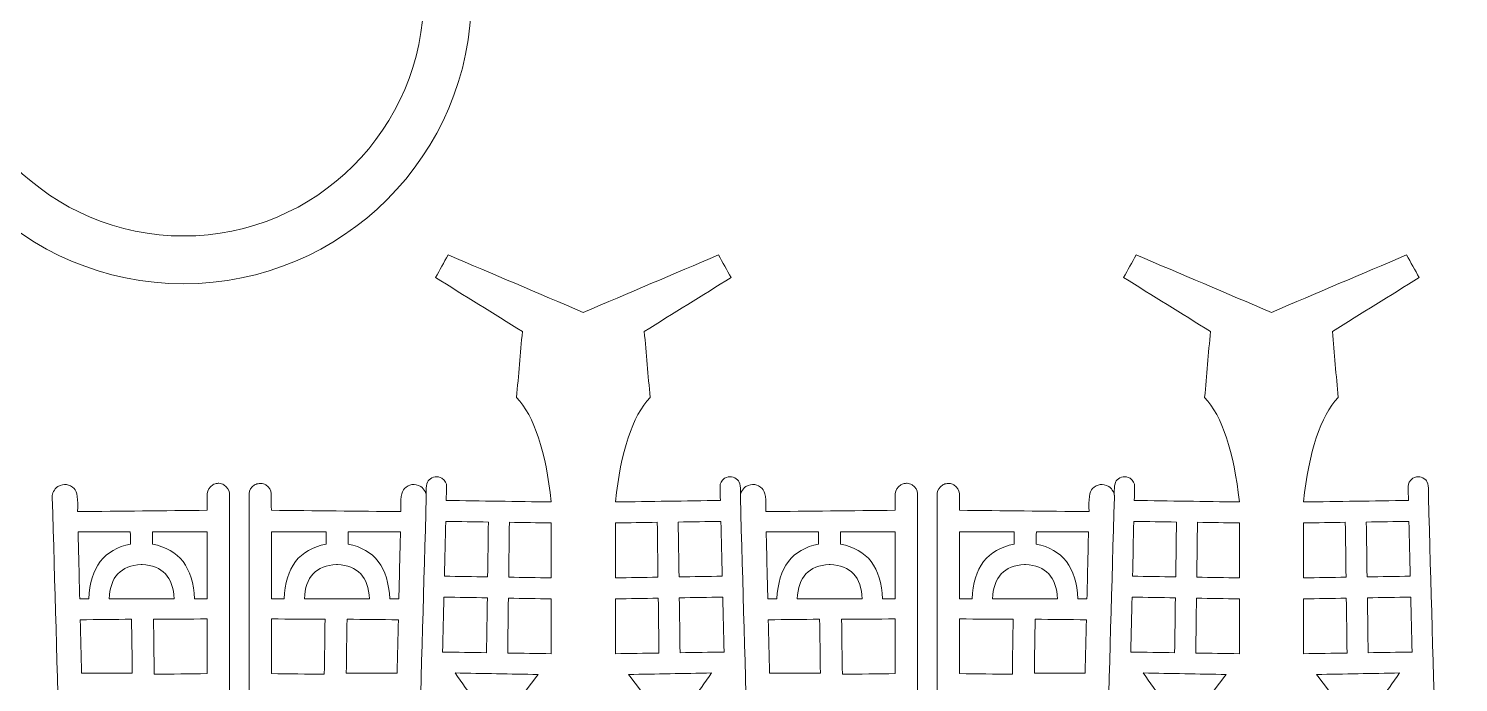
# Model space of a CAD drawing. Header units: inches. Extents: x -28.6 to 20.8, y -14.2 to 28.3.
# Drawn here: x 10.04 to 18.41, y -6.63 to -2.8 of the extents above; entities that cross this region are included whole.
import ezdxf

# ---------------------------------------------------------------- set-up
doc = ezdxf.new("R2010")
doc.units = ezdxf.units.IN
doc.header["$MEASUREMENT"] = 0
doc.layers.add('Layer 1', color=7, linetype='Continuous')

msp = doc.modelspace()

# ---------------------------------------------------------------- linework, layer by layer
at = {"layer": 'Layer 1', "color": 1, "lineweight": 9}
for points, knots in [([(10.9507, -0.9205), (11.8811, -0.9205), (12.6357, -1.6751), (12.6357, -2.6055), (12.6357, -2.6055), (12.6357, -3.536), (11.8811, -4.2905), (10.9507, -4.2905), (10.9507, -4.2905), (10.0202, -4.2905), (9.2657, -3.536), (9.2657, -2.6055), (9.2657, -2.6055), (9.2657, -1.6751), (10.0202, -0.9205), (10.9507, -0.9205)], [0, 0, 0, 0, 0.25, 0.25, 0.25, 0.25, 0.5, 0.5, 0.5, 0.5, 0.75, 0.75, 0.75, 0.75, 1, 1, 1, 1]), ([(10.9507, -1.2005), (11.7265, -1.2005), (12.3557, -1.8297), (12.3557, -2.6055), (12.3557, -2.6055), (12.3557, -3.3814), (11.7265, -4.0105), (10.9507, -4.0105), (10.9507, -4.0105), (10.1748, -4.0105), (9.5457, -3.3814), (9.5457, -2.6055), (9.5457, -2.6055), (9.5457, -1.8297), (10.1748, -1.2005), (10.9507, -1.2005)], [0, 0, 0, 0, 0.25, 0.25, 0.25, 0.25, 0.5, 0.5, 0.5, 0.5, 0.75, 0.75, 0.75, 0.75, 1, 1, 1, 1]), ([(13.1033, -5.5685), (13.0712, -5.2709), (13.0035, -5.0667), (12.9001, -4.9559), (12.9001, -4.9559), (12.9114, -4.8272), (12.9227, -4.6985), (12.9341, -4.5698), (12.9341, -4.5698), (12.7646, -4.4645), (12.595, -4.3591), (12.4255, -4.2538), (12.4255, -4.2538), (12.4501, -4.2097), (12.4748, -4.1656), (12.4994, -4.1215), (12.4994, -4.1215), (12.7633, -4.2337), (13.0271, -4.3458), (13.291, -4.458)], [0, 0, 0, 0, 0.2, 0.2, 0.2, 0.2, 0.4, 0.4, 0.4, 0.4, 0.6, 0.6, 0.6, 0.6, 0.8, 0.8, 0.8, 0.8, 1, 1, 1, 1]), ([(13.4787, -5.5685), (13.5108, -5.2709), (13.5785, -5.0667), (13.6819, -4.9559), (13.6819, -4.9559), (13.6706, -4.8272), (13.6592, -4.6985), (13.6479, -4.5698), (13.6479, -4.5698), (13.8174, -4.4645), (13.9869, -4.3591), (14.1565, -4.2538), (14.1565, -4.2538), (14.1318, -4.2097), (14.1072, -4.1656), (14.0825, -4.1215), (14.0825, -4.1215), (13.8187, -4.2337), (13.5548, -4.3458), (13.291, -4.458)], [0, 0, 0, 0, 0.2, 0.2, 0.2, 0.2, 0.4, 0.4, 0.4, 0.4, 0.6, 0.6, 0.6, 0.6, 0.8, 0.8, 0.8, 0.8, 1, 1, 1, 1]), ([(17.1322, -5.5685), (17.1001, -5.2709), (17.0324, -5.0667), (16.929, -4.9559), (16.929, -4.9559), (16.9403, -4.8272), (16.9517, -4.6985), (16.963, -4.5698), (16.963, -4.5698), (16.7935, -4.4645), (16.624, -4.3591), (16.4544, -4.2538), (16.4544, -4.2538), (16.4791, -4.2097), (16.5037, -4.1656), (16.5284, -4.1215), (16.5284, -4.1215), (16.7922, -4.2337), (17.0561, -4.3458), (17.3199, -4.458)], [0, 0, 0, 0, 0.2, 0.2, 0.2, 0.2, 0.4, 0.4, 0.4, 0.4, 0.6, 0.6, 0.6, 0.6, 0.8, 0.8, 0.8, 0.8, 1, 1, 1, 1]), ([(17.5076, -5.5685), (17.5397, -5.2709), (17.6074, -5.0667), (17.7108, -4.9559), (17.7108, -4.9559), (17.6995, -4.8272), (17.6881, -4.6985), (17.6768, -4.5698), (17.6768, -4.5698), (17.8463, -4.4645), (18.0159, -4.3591), (18.1854, -4.2538), (18.1854, -4.2538), (18.1608, -4.2097), (18.1361, -4.1656), (18.1115, -4.1215), (18.1115, -4.1215), (17.8476, -4.2337), (17.5838, -4.3458), (17.3199, -4.458)], [0, 0, 0, 0, 0.2, 0.2, 0.2, 0.2, 0.4, 0.4, 0.4, 0.4, 0.6, 0.6, 0.6, 0.6, 0.8, 0.8, 0.8, 0.8, 1, 1, 1, 1]), ([(12.3715, -5.5401), (12.3681, -5.4858), (12.3735, -5.4522), (12.3876, -5.4392), (12.3876, -5.4392), (12.409, -5.4178), (12.4343, -5.4145), (12.4634, -5.4294), (12.4634, -5.4294), (12.4817, -5.4431), (12.4907, -5.4593), (12.4903, -5.478)], [0, 0, 0, 0, 0.333333, 0.333333, 0.333333, 0.333333, 0.666667, 0.666667, 0.666667, 0.666667, 1, 1, 1, 1]), ([(14.2105, -5.5401), (14.2138, -5.4858), (14.2085, -5.4522), (14.1944, -5.4392), (14.1944, -5.4392), (14.173, -5.4178), (14.1477, -5.4145), (14.1185, -5.4294), (14.1185, -5.4294), (14.1002, -5.4431), (14.0913, -5.4593), (14.0917, -5.478)], [0, 0, 0, 0, 0.333333, 0.333333, 0.333333, 0.333333, 0.666667, 0.666667, 0.666667, 0.666667, 1, 1, 1, 1]), ([(16.4004, -5.5401), (16.3971, -5.4858), (16.4024, -5.4522), (16.4165, -5.4392), (16.4165, -5.4392), (16.4379, -5.4178), (16.4632, -5.4145), (16.4924, -5.4294), (16.4924, -5.4294), (16.5107, -5.4431), (16.5196, -5.4593), (16.5192, -5.478)], [0, 0, 0, 0, 0.333333, 0.333333, 0.333333, 0.333333, 0.666667, 0.666667, 0.666667, 0.666667, 1, 1, 1, 1]), ([(18.2394, -5.5401), (18.2428, -5.4858), (18.2374, -5.4522), (18.2233, -5.4392), (18.2233, -5.4392), (18.2019, -5.4178), (18.1766, -5.4145), (18.1475, -5.4294), (18.1475, -5.4294), (18.1292, -5.4431), (18.1202, -5.4593), (18.1206, -5.478)], [0, 0, 0, 0, 0.333333, 0.333333, 0.333333, 0.333333, 0.666667, 0.666667, 0.666667, 0.666667, 1, 1, 1, 1]), ([(10.33, -5.6249), (10.3341, -5.5526), (10.3273, -5.508), (10.3095, -5.4901), (10.3095, -5.4901), (10.2826, -5.4632), (10.2507, -5.4591), (10.214, -5.4779), (10.214, -5.4779), (10.1915, -5.4954), (10.1806, -5.5161), (10.1816, -5.5401)], [0, 0, 0, 0, 0.333333, 0.333333, 0.333333, 0.333333, 0.666667, 0.666667, 0.666667, 0.666667, 1, 1, 1, 1]), ([(11.1483, -5.4596), (11.1394, -5.4608), (11.1303, -5.4636), (11.1214, -5.4681), (11.1214, -5.4681), (11.1009, -5.4825), (11.0903, -5.4991), (11.0886, -5.5184)], [0, 0, 0, 0, 0.5, 0.5, 0.5, 0.5, 1, 1, 1, 1]), ([(11.1577, -5.4593), (11.1673, -5.4602), (11.1772, -5.4632), (11.1867, -5.4681), (11.1867, -5.4681), (11.2073, -5.4824), (11.2179, -5.499), (11.2195, -5.5183)], [0, 0, 0, 0, 0.5, 0.5, 0.5, 0.5, 1, 1, 1, 1]), ([(11.3932, -5.4602), (11.3842, -5.4614), (11.3752, -5.4642), (11.3663, -5.4687), (11.3663, -5.4687), (11.3458, -5.4831), (11.3351, -5.4997), (11.3335, -5.519)], [0, 0, 0, 0, 0.5, 0.5, 0.5, 0.5, 1, 1, 1, 1]), ([(11.4043, -5.4596), (11.4133, -5.4608), (11.4224, -5.4636), (11.4312, -5.4681), (11.4312, -5.4681), (11.4517, -5.4825), (11.4624, -5.4991), (11.464, -5.5184)], [0, 0, 0, 0, 0.5, 0.5, 0.5, 0.5, 1, 1, 1, 1]), ([(12.223, -5.6249), (12.2189, -5.5526), (12.2258, -5.508), (12.2435, -5.4901), (12.2435, -5.4901), (12.2704, -5.4632), (12.3023, -5.4591), (12.339, -5.4779), (12.339, -5.4779), (12.3615, -5.4954), (12.3724, -5.5161), (12.3715, -5.5401)], [0, 0, 0, 0, 0.333333, 0.333333, 0.333333, 0.333333, 0.666667, 0.666667, 0.666667, 0.666667, 1, 1, 1, 1]), ([(14.3589, -5.6249), (14.363, -5.5526), (14.3562, -5.508), (14.3384, -5.4901), (14.3384, -5.4901), (14.3115, -5.4632), (14.2797, -5.4591), (14.2429, -5.4779), (14.2429, -5.4779), (14.2204, -5.4954), (14.2095, -5.5161), (14.2105, -5.5401)], [0, 0, 0, 0, 0.333333, 0.333333, 0.333333, 0.333333, 0.666667, 0.666667, 0.666667, 0.666667, 1, 1, 1, 1]), ([(15.1773, -5.4596), (15.1683, -5.4608), (15.1592, -5.4636), (15.1504, -5.4681), (15.1504, -5.4681), (15.1298, -5.4825), (15.1192, -5.4991), (15.1176, -5.5184)], [0, 0, 0, 0, 0.5, 0.5, 0.5, 0.5, 1, 1, 1, 1]), ([(15.1866, -5.4593), (15.1963, -5.4602), (15.2061, -5.4632), (15.2157, -5.4681), (15.2157, -5.4681), (15.2362, -5.4824), (15.2468, -5.499), (15.2485, -5.5183)], [0, 0, 0, 0, 0.5, 0.5, 0.5, 0.5, 1, 1, 1, 1]), ([(15.4221, -5.4602), (15.4132, -5.4614), (15.4041, -5.4642), (15.3952, -5.4687), (15.3952, -5.4687), (15.3747, -5.4831), (15.3641, -5.4997), (15.3624, -5.519)], [0, 0, 0, 0, 0.5, 0.5, 0.5, 0.5, 1, 1, 1, 1]), ([(15.4332, -5.4596), (15.4422, -5.4608), (15.4513, -5.4636), (15.4601, -5.4681), (15.4601, -5.4681), (15.4807, -5.4825), (15.4913, -5.4991), (15.4929, -5.5184)], [0, 0, 0, 0, 0.5, 0.5, 0.5, 0.5, 1, 1, 1, 1]), ([(16.252, -5.6249), (16.2479, -5.5526), (16.2547, -5.508), (16.2724, -5.4901), (16.2724, -5.4901), (16.2994, -5.4632), (16.3312, -5.4591), (16.368, -5.4779), (16.368, -5.4779), (16.3905, -5.4954), (16.4014, -5.5161), (16.4004, -5.5401)], [0, 0, 0, 0, 0.333333, 0.333333, 0.333333, 0.333333, 0.666667, 0.666667, 0.666667, 0.666667, 1, 1, 1, 1]), ([(12.4777, -6.0032), (12.4803, -5.8962), (12.4828, -5.7892), (12.4854, -5.6823), (12.4854, -5.6823), (12.5687, -5.6835), (12.652, -5.6846), (12.7353, -5.6858), (12.7353, -5.6858), (12.7338, -5.7929), (12.7323, -5.9), (12.7307, -6.0071), (12.7307, -6.0071), (12.6464, -6.0058), (12.5621, -6.0045), (12.4777, -6.0032)], [0, 0, 0, 0, 0.25, 0.25, 0.25, 0.25, 0.5, 0.5, 0.5, 0.5, 0.75, 0.75, 0.75, 0.75, 1, 1, 1, 1]), ([(12.8539, -6.009), (12.8553, -5.9019), (12.8567, -5.7947), (12.8581, -5.6876), (12.8581, -5.6876), (12.9398, -5.6887), (13.0216, -5.6899), (13.1033, -5.691), (13.1033, -5.691), (13.1033, -5.7983), (13.1033, -5.9056), (13.1033, -6.0129), (13.1033, -6.0129), (13.0202, -6.0116), (12.937, -6.0103), (12.8539, -6.009)], [0, 0, 0, 0, 0.25, 0.25, 0.25, 0.25, 0.5, 0.5, 0.5, 0.5, 0.75, 0.75, 0.75, 0.75, 1, 1, 1, 1]), ([(13.7281, -6.009), (13.7267, -5.9019), (13.7253, -5.7947), (13.7238, -5.6876), (13.7238, -5.6876), (13.6421, -5.6887), (13.5604, -5.6899), (13.4787, -5.691), (13.4787, -5.691), (13.4787, -5.7983), (13.4787, -5.9056), (13.4787, -6.0129), (13.4787, -6.0129), (13.5618, -6.0116), (13.6449, -6.0103), (13.7281, -6.009)], [0, 0, 0, 0, 0.25, 0.25, 0.25, 0.25, 0.5, 0.5, 0.5, 0.5, 0.75, 0.75, 0.75, 0.75, 1, 1, 1, 1]), ([(14.1042, -6.0032), (14.1017, -5.8962), (14.0991, -5.7892), (14.0966, -5.6823), (14.0966, -5.6823), (14.0133, -5.6835), (13.93, -5.6846), (13.8466, -5.6858), (13.8466, -5.6858), (13.8482, -5.7929), (13.8497, -5.9), (13.8512, -6.0071), (13.8512, -6.0071), (13.9355, -6.0058), (14.0199, -6.0045), (14.1042, -6.0032)], [0, 0, 0, 0, 0.25, 0.25, 0.25, 0.25, 0.5, 0.5, 0.5, 0.5, 0.75, 0.75, 0.75, 0.75, 1, 1, 1, 1]), ([(16.5067, -6.0032), (16.5092, -5.8962), (16.5118, -5.7892), (16.5143, -5.6823), (16.5143, -5.6823), (16.5976, -5.6835), (16.6809, -5.6846), (16.7642, -5.6858), (16.7642, -5.6858), (16.7627, -5.7929), (16.7612, -5.9), (16.7597, -6.0071), (16.7597, -6.0071), (16.6754, -6.0058), (16.591, -6.0045), (16.5067, -6.0032)], [0, 0, 0, 0, 0.25, 0.25, 0.25, 0.25, 0.5, 0.5, 0.5, 0.5, 0.75, 0.75, 0.75, 0.75, 1, 1, 1, 1]), ([(16.8828, -6.009), (16.8842, -5.9019), (16.8856, -5.7947), (16.8871, -5.6876), (16.8871, -5.6876), (16.9688, -5.6887), (17.0505, -5.6899), (17.1322, -5.691), (17.1322, -5.691), (17.1322, -5.7983), (17.1322, -5.9056), (17.1322, -6.0129), (17.1322, -6.0129), (17.0491, -6.0116), (16.966, -6.0103), (16.8828, -6.009)], [0, 0, 0, 0, 0.25, 0.25, 0.25, 0.25, 0.5, 0.5, 0.5, 0.5, 0.75, 0.75, 0.75, 0.75, 1, 1, 1, 1]), ([(17.757, -6.009), (17.7556, -5.9019), (17.7542, -5.7947), (17.7528, -5.6876), (17.7528, -5.6876), (17.6711, -5.6887), (17.5893, -5.6899), (17.5076, -5.691), (17.5076, -5.691), (17.5076, -5.7983), (17.5076, -5.9056), (17.5076, -6.0129), (17.5076, -6.0129), (17.5907, -6.0116), (17.6739, -6.0103), (17.757, -6.009)], [0, 0, 0, 0, 0.25, 0.25, 0.25, 0.25, 0.5, 0.5, 0.5, 0.5, 0.75, 0.75, 0.75, 0.75, 1, 1, 1, 1]), ([(18.1331, -6.0032), (18.1306, -5.8962), (18.1281, -5.7892), (18.1255, -5.6823), (18.1255, -5.6823), (18.0422, -5.6835), (17.9589, -5.6846), (17.8756, -5.6858), (17.8756, -5.6858), (17.8771, -5.7929), (17.8786, -5.9), (17.8802, -6.0071), (17.8802, -6.0071), (17.9645, -6.0058), (18.0488, -6.0045), (18.1331, -6.0032)], [0, 0, 0, 0, 0.25, 0.25, 0.25, 0.25, 0.5, 0.5, 0.5, 0.5, 0.75, 0.75, 0.75, 0.75, 1, 1, 1, 1]), ([(10.6384, -5.7437), (10.6388, -5.7678), (10.6391, -5.7919), (10.6394, -5.816), (10.6394, -5.816), (10.4851, -5.8442), (10.4038, -5.9509), (10.3954, -6.1361), (10.3954, -6.1361), (10.3776, -6.1361), (10.3599, -6.1361), (10.3422, -6.1361), (10.3422, -6.1361), (10.339, -6.0053), (10.3359, -5.8745), (10.3328, -5.7437), (10.3328, -5.7437), (10.4347, -5.7437), (10.5365, -5.7437), (10.6384, -5.7437)], [0, 0, 0, 0, 0.2, 0.2, 0.2, 0.2, 0.4, 0.4, 0.4, 0.4, 0.6, 0.6, 0.6, 0.6, 0.8, 0.8, 0.8, 0.8, 1, 1, 1, 1]), ([(11.0889, -5.7437), (11.0889, -5.8745), (11.0889, -6.0053), (11.0888, -6.1361), (11.0888, -6.1361), (11.0639, -6.1361), (11.039, -6.1361), (11.014, -6.1361), (11.014, -6.1361), (11.0065, -5.9516), (10.9247, -5.8448), (10.7686, -5.8158), (10.7686, -5.8158), (10.7683, -5.7917), (10.768, -5.7677), (10.7677, -5.7437)], [0, 0, 0, 0, 0.25, 0.25, 0.25, 0.25, 0.5, 0.5, 0.5, 0.5, 0.75, 0.75, 0.75, 0.75, 1, 1, 1, 1]), ([(11.4642, -5.7437), (11.4642, -5.8745), (11.4642, -6.0053), (11.4642, -6.1361), (11.4642, -6.1361), (11.4891, -6.1361), (11.5141, -6.1361), (11.539, -6.1361), (11.539, -6.1361), (11.5465, -5.9516), (11.6283, -5.8448), (11.7844, -5.8158), (11.7844, -5.8158), (11.7847, -5.7917), (11.785, -5.7677), (11.7853, -5.7437)], [0, 0, 0, 0, 0.25, 0.25, 0.25, 0.25, 0.5, 0.5, 0.5, 0.5, 0.75, 0.75, 0.75, 0.75, 1, 1, 1, 1]), ([(11.9146, -5.7437), (11.9143, -5.7678), (11.9139, -5.7919), (11.9136, -5.816), (11.9136, -5.816), (12.0679, -5.8442), (12.1492, -5.9509), (12.1576, -6.1361), (12.1576, -6.1361), (12.1754, -6.1361), (12.1931, -6.1361), (12.2109, -6.1361), (12.2109, -6.1361), (12.214, -6.0053), (12.2171, -5.8745), (12.2202, -5.7437), (12.2202, -5.7437), (12.1183, -5.7437), (12.0165, -5.7437), (11.9146, -5.7437)], [0, 0, 0, 0, 0.2, 0.2, 0.2, 0.2, 0.4, 0.4, 0.4, 0.4, 0.6, 0.6, 0.6, 0.6, 0.8, 0.8, 0.8, 0.8, 1, 1, 1, 1]), ([(14.6674, -5.7437), (14.6677, -5.7678), (14.668, -5.7919), (14.6684, -5.816), (14.6684, -5.816), (14.5141, -5.8442), (14.4327, -5.9509), (14.4243, -6.1361), (14.4243, -6.1361), (14.4066, -6.1361), (14.3888, -6.1361), (14.3711, -6.1361), (14.3711, -6.1361), (14.368, -6.0053), (14.3649, -5.8745), (14.3617, -5.7437), (14.3617, -5.7437), (14.4636, -5.7437), (14.5655, -5.7437), (14.6674, -5.7437)], [0, 0, 0, 0, 0.2, 0.2, 0.2, 0.2, 0.4, 0.4, 0.4, 0.4, 0.6, 0.6, 0.6, 0.6, 0.8, 0.8, 0.8, 0.8, 1, 1, 1, 1]), ([(15.1178, -5.7437), (15.1178, -5.8745), (15.1178, -6.0053), (15.1178, -6.1361), (15.1178, -6.1361), (15.0928, -6.1361), (15.0679, -6.1361), (15.043, -6.1361), (15.043, -6.1361), (15.0355, -5.9516), (14.9537, -5.8448), (14.7976, -5.8158), (14.7976, -5.8158), (14.7973, -5.7917), (14.797, -5.7677), (14.7966, -5.7437)], [0, 0, 0, 0, 0.25, 0.25, 0.25, 0.25, 0.5, 0.5, 0.5, 0.5, 0.75, 0.75, 0.75, 0.75, 1, 1, 1, 1]), ([(15.4931, -5.7437), (15.4931, -5.8745), (15.4931, -6.0053), (15.4931, -6.1361), (15.4931, -6.1361), (15.5181, -6.1361), (15.543, -6.1361), (15.5679, -6.1361), (15.5679, -6.1361), (15.5754, -5.9516), (15.6572, -5.8448), (15.8133, -5.8158), (15.8133, -5.8158), (15.8136, -5.7917), (15.8139, -5.7677), (15.8143, -5.7437)], [0, 0, 0, 0, 0.25, 0.25, 0.25, 0.25, 0.5, 0.5, 0.5, 0.5, 0.75, 0.75, 0.75, 0.75, 1, 1, 1, 1]), ([(15.9435, -5.7437), (15.9432, -5.7678), (15.9429, -5.7919), (15.9425, -5.816), (15.9425, -5.816), (16.0968, -5.8442), (16.1782, -5.9509), (16.1866, -6.1361), (16.1866, -6.1361), (16.2043, -6.1361), (16.2221, -6.1361), (16.2398, -6.1361), (16.2398, -6.1361), (16.2429, -6.0053), (16.246, -5.8745), (16.2491, -5.7437), (16.2491, -5.7437), (16.1473, -5.7437), (16.0454, -5.7437), (15.9435, -5.7437)], [0, 0, 0, 0, 0.2, 0.2, 0.2, 0.2, 0.4, 0.4, 0.4, 0.4, 0.6, 0.6, 0.6, 0.6, 0.8, 0.8, 0.8, 0.8, 1, 1, 1, 1]), ([(12.4748, -6.1256), (12.5596, -6.1271), (12.6443, -6.1285), (12.729, -6.13), (12.729, -6.13), (12.7275, -6.2372), (12.7259, -6.3443), (12.7244, -6.4515), (12.7244, -6.4515), (12.6387, -6.4502), (12.5529, -6.4489), (12.4672, -6.4476), (12.4672, -6.4476), (12.4697, -6.3403), (12.4723, -6.2329), (12.4748, -6.1256)], [0, 0, 0, 0, 0.25, 0.25, 0.25, 0.25, 0.5, 0.5, 0.5, 0.5, 0.75, 0.75, 0.75, 0.75, 1, 1, 1, 1]), ([(13.1033, -6.1364), (13.0196, -6.135), (12.936, -6.1335), (12.8523, -6.1321), (12.8523, -6.1321), (12.8509, -6.2392), (12.8495, -6.3463), (12.8481, -6.4534), (12.8481, -6.4534), (12.9331, -6.4547), (13.0182, -6.456), (13.1033, -6.4573), (13.1033, -6.4573), (13.1033, -6.3503), (13.1033, -6.2434), (13.1033, -6.1364)], [0, 0, 0, 0, 0.25, 0.25, 0.25, 0.25, 0.5, 0.5, 0.5, 0.5, 0.75, 0.75, 0.75, 0.75, 1, 1, 1, 1]), ([(13.4787, -6.1364), (13.5623, -6.135), (13.646, -6.1335), (13.7297, -6.1321), (13.7297, -6.1321), (13.7311, -6.2392), (13.7325, -6.3463), (13.7339, -6.4534), (13.7339, -6.4534), (13.6488, -6.4547), (13.5637, -6.456), (13.4787, -6.4573), (13.4787, -6.4573), (13.4787, -6.3503), (13.4787, -6.2434), (13.4787, -6.1364)], [0, 0, 0, 0, 0.25, 0.25, 0.25, 0.25, 0.5, 0.5, 0.5, 0.5, 0.75, 0.75, 0.75, 0.75, 1, 1, 1, 1]), ([(14.1071, -6.1256), (14.0224, -6.1271), (13.9377, -6.1285), (13.853, -6.13), (13.853, -6.13), (13.8545, -6.2372), (13.856, -6.3443), (13.8575, -6.4515), (13.8575, -6.4515), (13.9433, -6.4502), (14.029, -6.4489), (14.1148, -6.4476), (14.1148, -6.4476), (14.1122, -6.3403), (14.1097, -6.2329), (14.1071, -6.1256)], [0, 0, 0, 0, 0.25, 0.25, 0.25, 0.25, 0.5, 0.5, 0.5, 0.5, 0.75, 0.75, 0.75, 0.75, 1, 1, 1, 1]), ([(16.5038, -6.1256), (16.5885, -6.1271), (16.6732, -6.1285), (16.7579, -6.13), (16.7579, -6.13), (16.7564, -6.2372), (16.7549, -6.3443), (16.7534, -6.4515), (16.7534, -6.4515), (16.6676, -6.4502), (16.5819, -6.4489), (16.4961, -6.4476), (16.4961, -6.4476), (16.4987, -6.3403), (16.5012, -6.2329), (16.5038, -6.1256)], [0, 0, 0, 0, 0.25, 0.25, 0.25, 0.25, 0.5, 0.5, 0.5, 0.5, 0.75, 0.75, 0.75, 0.75, 1, 1, 1, 1]), ([(17.1322, -6.1364), (17.0486, -6.135), (16.9649, -6.1335), (16.8812, -6.1321), (16.8812, -6.1321), (16.8798, -6.2392), (16.8784, -6.3463), (16.877, -6.4534), (16.877, -6.4534), (16.9621, -6.4547), (17.0472, -6.456), (17.1322, -6.4573), (17.1322, -6.4573), (17.1322, -6.3503), (17.1322, -6.2434), (17.1322, -6.1364)], [0, 0, 0, 0, 0.25, 0.25, 0.25, 0.25, 0.5, 0.5, 0.5, 0.5, 0.75, 0.75, 0.75, 0.75, 1, 1, 1, 1]), ([(17.5076, -6.1364), (17.5913, -6.135), (17.6749, -6.1335), (17.7586, -6.1321), (17.7586, -6.1321), (17.76, -6.2392), (17.7614, -6.3463), (17.7628, -6.4534), (17.7628, -6.4534), (17.6777, -6.4547), (17.5927, -6.456), (17.5076, -6.4573), (17.5076, -6.4573), (17.5076, -6.3503), (17.5076, -6.2434), (17.5076, -6.1364)], [0, 0, 0, 0, 0.25, 0.25, 0.25, 0.25, 0.5, 0.5, 0.5, 0.5, 0.75, 0.75, 0.75, 0.75, 1, 1, 1, 1]), ([(18.1361, -6.1256), (18.0513, -6.1271), (17.9666, -6.1285), (17.8819, -6.13), (17.8819, -6.13), (17.8834, -6.2372), (17.8849, -6.3443), (17.8865, -6.4515), (17.8865, -6.4515), (17.9722, -6.4502), (18.058, -6.4489), (18.1437, -6.4476), (18.1437, -6.4476), (18.1412, -6.3403), (18.1386, -6.2329), (18.1361, -6.1256)], [0, 0, 0, 0, 0.25, 0.25, 0.25, 0.25, 0.5, 0.5, 0.5, 0.5, 0.75, 0.75, 0.75, 0.75, 1, 1, 1, 1]), ([(10.3527, -6.572), (10.4518, -6.572), (10.551, -6.572), (10.6502, -6.572), (10.6502, -6.572), (10.6487, -6.4664), (10.6472, -6.3608), (10.6457, -6.2552), (10.6457, -6.2552), (10.5455, -6.2562), (10.4453, -6.2573), (10.3451, -6.2584), (10.3451, -6.2584), (10.3476, -6.3629), (10.3501, -6.4675), (10.3527, -6.572)], [0, 0, 0, 0, 0.25, 0.25, 0.25, 0.25, 0.5, 0.5, 0.5, 0.5, 0.75, 0.75, 0.75, 0.75, 1, 1, 1, 1]), ([(11.0888, -6.5737), (10.9854, -6.575), (10.882, -6.5763), (10.7786, -6.5776), (10.7786, -6.5776), (10.7772, -6.47), (10.7758, -6.3624), (10.7744, -6.2547), (10.7744, -6.2547), (10.8792, -6.2544), (10.984, -6.2541), (11.0888, -6.2538), (11.0888, -6.2538), (11.0888, -6.3604), (11.0888, -6.467), (11.0888, -6.5737)], [0, 0, 0, 0, 0.25, 0.25, 0.25, 0.25, 0.5, 0.5, 0.5, 0.5, 0.75, 0.75, 0.75, 0.75, 1, 1, 1, 1]), ([(11.4642, -6.5737), (11.5676, -6.575), (11.671, -6.5763), (11.7744, -6.5776), (11.7744, -6.5776), (11.7758, -6.47), (11.7772, -6.3624), (11.7786, -6.2547), (11.7786, -6.2547), (11.6738, -6.2544), (11.569, -6.2541), (11.4642, -6.2538), (11.4642, -6.2538), (11.4642, -6.3604), (11.4642, -6.467), (11.4642, -6.5737)], [0, 0, 0, 0, 0.25, 0.25, 0.25, 0.25, 0.5, 0.5, 0.5, 0.5, 0.75, 0.75, 0.75, 0.75, 1, 1, 1, 1]), ([(12.2004, -6.572), (12.1012, -6.572), (12.002, -6.572), (11.9028, -6.572), (11.9028, -6.572), (11.9043, -6.4664), (11.9058, -6.3608), (11.9073, -6.2552), (11.9073, -6.2552), (12.0075, -6.2562), (12.1077, -6.2573), (12.208, -6.2584), (12.208, -6.2584), (12.2054, -6.3629), (12.2029, -6.4675), (12.2004, -6.572)], [0, 0, 0, 0, 0.25, 0.25, 0.25, 0.25, 0.5, 0.5, 0.5, 0.5, 0.75, 0.75, 0.75, 0.75, 1, 1, 1, 1]), ([(14.3816, -6.572), (14.4808, -6.572), (14.58, -6.572), (14.6791, -6.572), (14.6791, -6.572), (14.6776, -6.4664), (14.6761, -6.3608), (14.6746, -6.2552), (14.6746, -6.2552), (14.5744, -6.2562), (14.4742, -6.2573), (14.374, -6.2584), (14.374, -6.2584), (14.3765, -6.3629), (14.3791, -6.4675), (14.3816, -6.572)], [0, 0, 0, 0, 0.25, 0.25, 0.25, 0.25, 0.5, 0.5, 0.5, 0.5, 0.75, 0.75, 0.75, 0.75, 1, 1, 1, 1]), ([(15.1178, -6.5737), (15.0144, -6.575), (14.911, -6.5763), (14.8076, -6.5776), (14.8076, -6.5776), (14.8062, -6.47), (14.8047, -6.3624), (14.8033, -6.2547), (14.8033, -6.2547), (14.9081, -6.2544), (15.013, -6.2541), (15.1178, -6.2538), (15.1178, -6.2538), (15.1178, -6.3604), (15.1178, -6.467), (15.1178, -6.5737)], [0, 0, 0, 0, 0.25, 0.25, 0.25, 0.25, 0.5, 0.5, 0.5, 0.5, 0.75, 0.75, 0.75, 0.75, 1, 1, 1, 1]), ([(15.4931, -6.5737), (15.5965, -6.575), (15.6999, -6.5763), (15.8033, -6.5776), (15.8033, -6.5776), (15.8047, -6.47), (15.8062, -6.3624), (15.8076, -6.2547), (15.8076, -6.2547), (15.7028, -6.2544), (15.5979, -6.2541), (15.4931, -6.2538), (15.4931, -6.2538), (15.4931, -6.3604), (15.4931, -6.467), (15.4931, -6.5737)], [0, 0, 0, 0, 0.25, 0.25, 0.25, 0.25, 0.5, 0.5, 0.5, 0.5, 0.75, 0.75, 0.75, 0.75, 1, 1, 1, 1]), ([(16.2293, -6.572), (16.1301, -6.572), (16.0309, -6.572), (15.9318, -6.572), (15.9318, -6.572), (15.9333, -6.4664), (15.9348, -6.3608), (15.9363, -6.2552), (15.9363, -6.2552), (16.0365, -6.2562), (16.1367, -6.2573), (16.2369, -6.2584), (16.2369, -6.2584), (16.2344, -6.3629), (16.2318, -6.4675), (16.2293, -6.572)], [0, 0, 0, 0, 0.25, 0.25, 0.25, 0.25, 0.5, 0.5, 0.5, 0.5, 0.75, 0.75, 0.75, 0.75, 1, 1, 1, 1]), ([(13.0265, -6.5789), (12.8644, -6.576), (12.7023, -6.573), (12.5403, -6.5701), (12.5403, -6.5701), (12.6195, -6.6824), (12.6987, -6.7947), (12.7779, -6.907), (12.7779, -6.907), (12.8607, -6.7976), (12.9436, -6.6883), (13.0265, -6.5789)], [0, 0, 0, 0, 0.333333, 0.333333, 0.333333, 0.333333, 0.666667, 0.666667, 0.666667, 0.666667, 1, 1, 1, 1]), ([(13.5555, -6.5789), (13.7176, -6.576), (13.8796, -6.573), (14.0417, -6.5701), (14.0417, -6.5701), (13.9625, -6.6824), (13.8833, -6.7947), (13.8041, -6.907), (13.8041, -6.907), (13.7212, -6.7976), (13.6384, -6.6883), (13.5555, -6.5789)], [0, 0, 0, 0, 0.333333, 0.333333, 0.333333, 0.333333, 0.666667, 0.666667, 0.666667, 0.666667, 1, 1, 1, 1]), ([(17.0554, -6.5789), (16.8933, -6.576), (16.7313, -6.573), (16.5692, -6.5701), (16.5692, -6.5701), (16.6484, -6.6824), (16.7276, -6.7947), (16.8068, -6.907), (16.8068, -6.907), (16.8897, -6.7976), (16.9725, -6.6883), (17.0554, -6.5789)], [0, 0, 0, 0, 0.333333, 0.333333, 0.333333, 0.333333, 0.666667, 0.666667, 0.666667, 0.666667, 1, 1, 1, 1]), ([(17.5844, -6.5789), (17.7465, -6.576), (17.9086, -6.573), (18.0706, -6.5701), (18.0706, -6.5701), (17.9914, -6.6824), (17.9122, -6.7947), (17.833, -6.907), (17.833, -6.907), (17.7502, -6.7976), (17.6673, -6.6883), (17.5844, -6.5789)], [0, 0, 0, 0, 0.333333, 0.333333, 0.333333, 0.333333, 0.666667, 0.666667, 0.666667, 0.666667, 1, 1, 1, 1])]:
    msp.add_open_spline(points, degree=3, knots=knots, dxfattribs=at)
for points in [[(11.0888, -5.6171), (11.0887, -5.6066), (11.0887, -5.5289), (11.0886, -5.5184)], [(11.1577, -5.4593), (11.1554, -5.4591), (11.1523, -5.4592), (11.1483, -5.4596)], [(11.2195, -8.3083), (11.2195, -7.3783), (11.2195, -6.4483), (11.2195, -5.5183)], [(11.3335, -8.3083), (11.3335, -7.3786), (11.3335, -6.4488), (11.3335, -5.519)], [(11.4043, -5.4596), (11.4009, -5.4594), (11.3972, -5.4596), (11.3932, -5.4602)], [(11.4642, -5.6171), (11.4641, -5.6066), (11.4641, -5.5289), (11.464, -5.5184)], [(12.4883, -5.5597), (12.489, -5.5325), (12.4896, -5.5053), (12.4903, -5.478)], [(14.0937, -5.5597), (14.093, -5.5325), (14.0924, -5.5053), (14.0917, -5.478)], [(15.1178, -5.6171), (15.1177, -5.6066), (15.1177, -5.5289), (15.1176, -5.5184)], [(15.1866, -5.4593), (15.1844, -5.4591), (15.1812, -5.4592), (15.1773, -5.4596)], [(15.2485, -8.3083), (15.2484, -7.3783), (15.2484, -6.4483), (15.2485, -5.5183)], [(15.3624, -8.3083), (15.3625, -7.3786), (15.3625, -6.4488), (15.3624, -5.519)], [(15.4332, -5.4596), (15.4299, -5.4594), (15.4262, -5.4596), (15.4221, -5.4602)], [(15.4931, -5.6171), (15.493, -5.6066), (15.493, -5.5289), (15.4929, -5.5184)], [(16.5172, -5.5597), (16.5179, -5.5325), (16.5185, -5.5053), (16.5192, -5.478)], [(18.1226, -5.5597), (18.1219, -5.5325), (18.1213, -5.5053), (18.1206, -5.478)], [(10.1816, -5.5401), (10.24, -7.5887), (10.2985, -9.6374), (10.357, -11.6861)], [(12.3715, -5.5401), (12.313, -7.5887), (12.2545, -9.6374), (12.196, -11.6861)], [(13.1033, -5.5685), (12.8983, -5.5656), (12.6933, -5.5626), (12.4883, -5.5597)], [(13.4787, -5.5685), (13.6837, -5.5656), (13.8886, -5.5626), (14.0937, -5.5597)], [(14.3859, -11.6861), (14.3275, -9.6374), (14.269, -7.5887), (14.2105, -5.5401)], [(16.4004, -5.5401), (16.3419, -7.5887), (16.2834, -9.6374), (16.225, -11.6861)], [(17.1322, -5.5685), (16.9272, -5.5656), (16.7222, -5.5626), (16.5172, -5.5597)], [(17.5076, -5.5685), (17.7126, -5.5656), (17.9176, -5.5626), (18.1226, -5.5597)], [(18.4149, -11.6861), (18.3564, -9.6374), (18.2979, -7.5887), (18.2394, -5.5401)], [(10.33, -5.6249), (10.5829, -5.6223), (10.8359, -5.6197), (11.0888, -5.6171)], [(12.223, -5.6249), (11.9701, -5.6223), (11.7171, -5.6197), (11.4642, -5.6171)], [(14.3589, -5.6249), (14.6119, -5.6223), (14.8648, -5.6197), (15.1178, -5.6171)], [(16.252, -5.6249), (15.999, -5.6223), (15.7461, -5.6197), (15.4931, -5.6171)], [(11.0889, -5.7437), (10.9818, -5.7437), (10.8747, -5.7437), (10.7677, -5.7437)], [(11.4642, -5.7437), (11.5712, -5.7437), (11.6783, -5.7437), (11.7853, -5.7437)], [(15.1178, -5.7437), (15.0107, -5.7437), (14.9037, -5.7437), (14.7966, -5.7437)], [(15.4931, -5.7437), (15.6002, -5.7437), (15.7072, -5.7437), (15.8143, -5.7437)], [(10.5141, -6.1361), (10.5203, -6.0074), (10.5828, -5.9403), (10.7018, -5.9348)], [(10.7018, -5.9348), (10.7037, -5.9348), (10.7057, -5.9348), (10.7076, -5.9348)], [(10.8953, -6.1361), (10.8892, -6.0074), (10.8266, -5.9403), (10.7076, -5.9348)], [(11.6577, -6.1361), (11.6639, -6.0074), (11.7264, -5.9403), (11.8454, -5.9348)], [(11.8512, -5.9348), (11.8493, -5.9348), (11.8473, -5.9348), (11.8454, -5.9348)], [(12.0389, -6.1361), (12.0328, -6.0074), (11.9702, -5.9403), (11.8512, -5.9348)], [(14.5431, -6.1361), (14.5492, -6.0074), (14.6118, -5.9403), (14.7307, -5.9348)], [(14.7307, -5.9348), (14.7327, -5.9348), (14.7346, -5.9348), (14.7366, -5.9348)], [(14.9243, -6.1361), (14.9181, -6.0074), (14.8555, -5.9403), (14.7366, -5.9348)], [(15.6866, -6.1361), (15.6928, -6.0074), (15.7554, -5.9403), (15.8743, -5.9348)], [(15.8802, -5.9348), (15.8782, -5.9348), (15.8763, -5.9348), (15.8743, -5.9348)], [(16.0678, -6.1361), (16.0617, -6.0074), (15.9991, -5.9403), (15.8802, -5.9348)], [(10.5141, -6.1361), (10.6412, -6.1361), (10.7682, -6.1361), (10.8953, -6.1361)], [(12.0389, -6.1361), (11.9118, -6.1361), (11.7848, -6.1361), (11.6577, -6.1361)], [(14.5431, -6.1361), (14.6701, -6.1361), (14.7972, -6.1361), (14.9243, -6.1361)], [(16.0678, -6.1361), (15.9408, -6.1361), (15.8137, -6.1361), (15.6866, -6.1361)]]:
    msp.add_open_spline(points, degree=3, dxfattribs=at)

doc.saveas('drawing.dxf')
